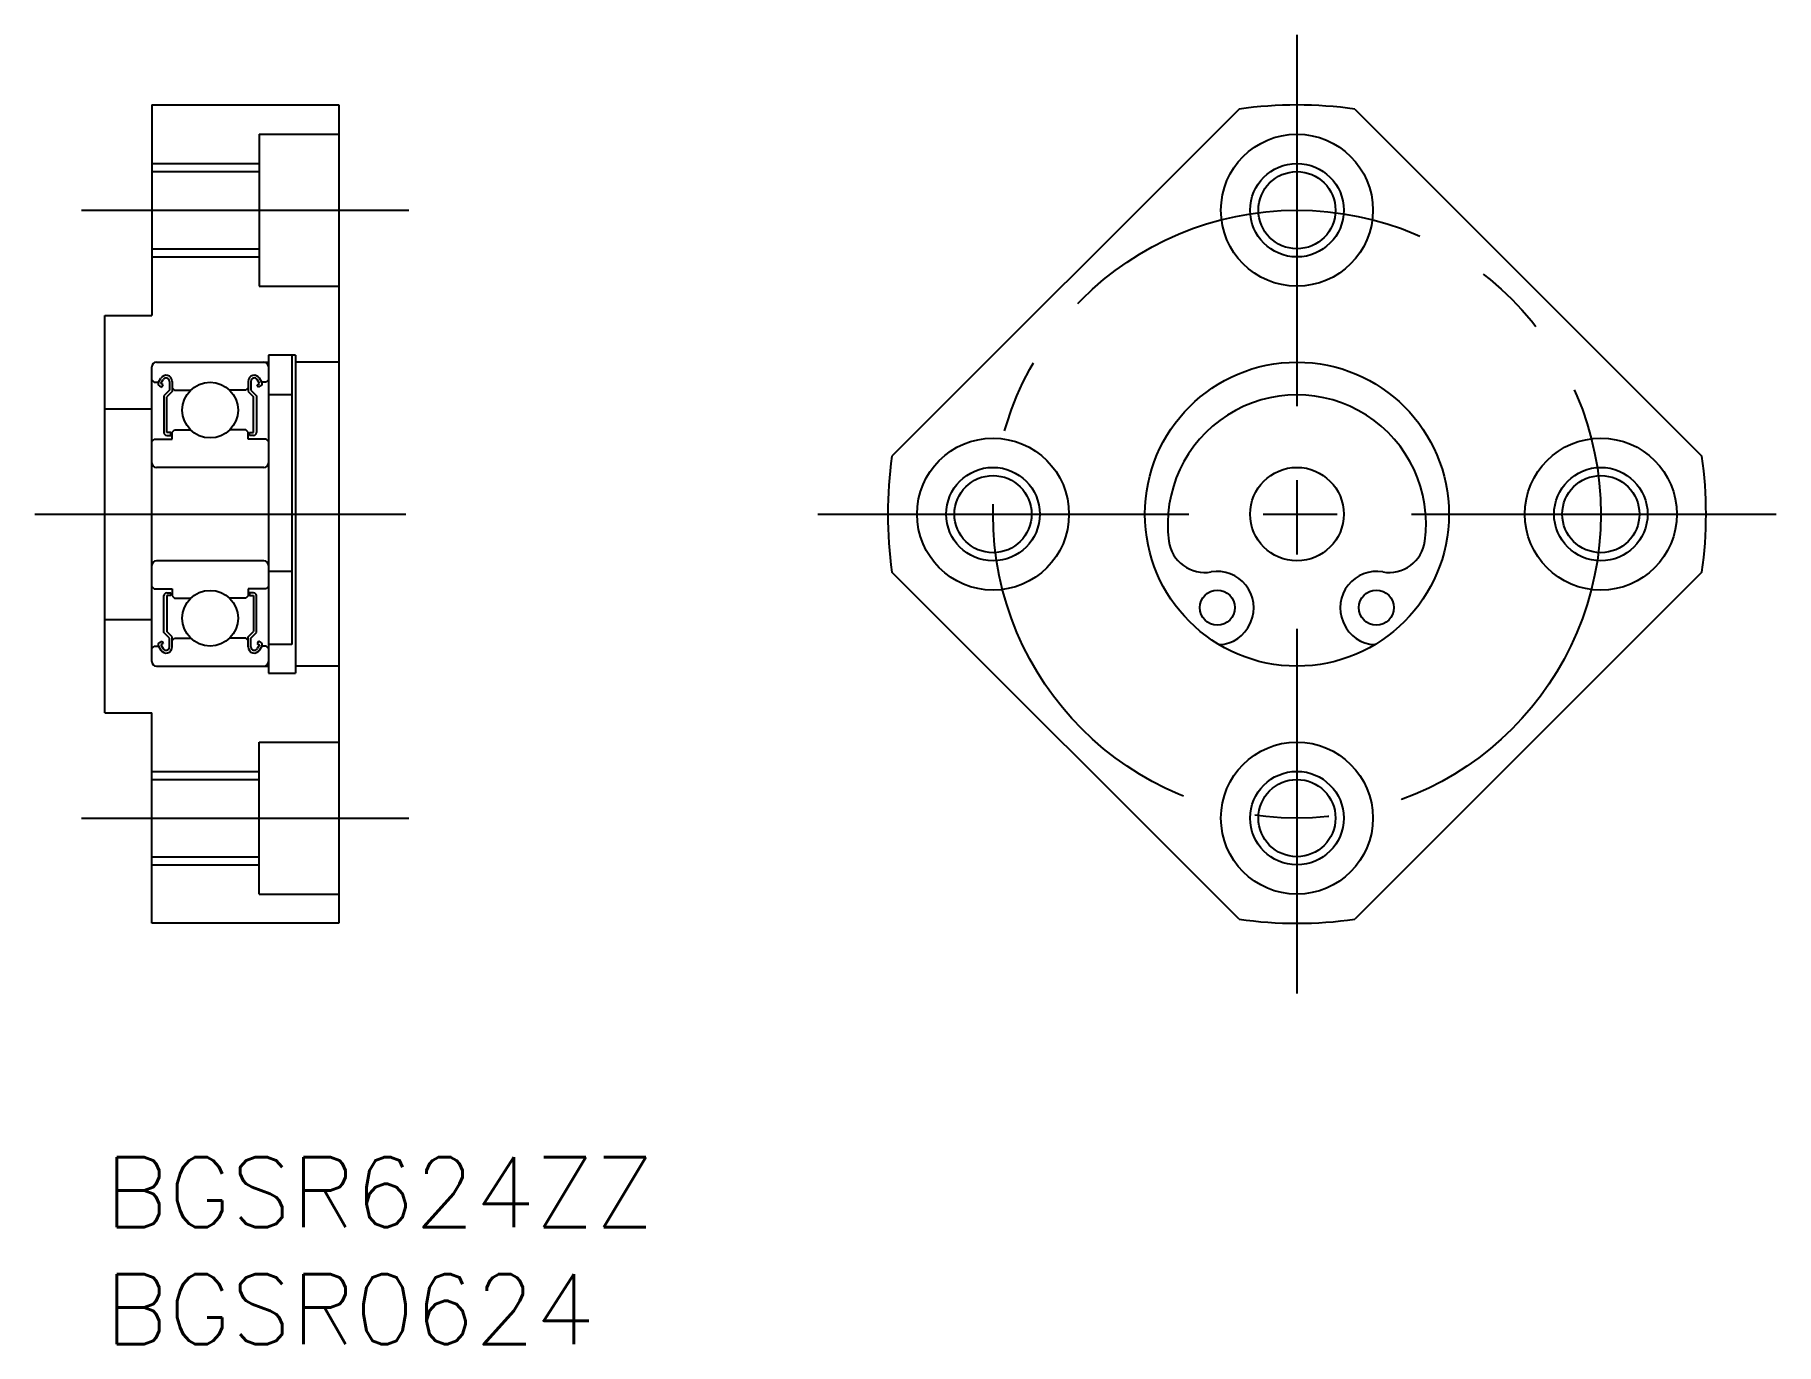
# Model space of a CAD drawing. Extents: x -3 to 71.5, y -8 to 48.
import ezdxf

# ---------------------------------------------------------------- set-up
doc = ezdxf.new("R2010")
doc.units = 0
doc.header["$LTSCALE"] = 0.5
doc.linetypes.add('CENTER', pattern=[50.8, 31.75, -6.35, 6.35, -6.35])
for name, color, linetype in [('MSM_CENTER', 1, 'CENTER'), ('MSM_CONTINUOUS', 7, 'CONTINUOUS'), ('MSM_NARROW', 5, 'CONTINUOUS'), ('MSM_PART_NUMBER', 7, 'CONTINUOUS')]:
    doc.layers.add(name, color=color, linetype=linetype)
doc.styles.get("Standard").update_dxf_attribs({"font": 'txt.shx', "height": 3, "bigfont": 'bigfont.shx'})

# ---------------------------------------------------------------- blocks, each defined once
blk = doc.blocks.new('*U4')
at = {"layer": 'MSM_PART_NUMBER'}
blk.add_text('BGSR624ZZ', height=3, dxfattribs=at).set_placement((0, -3))
blk = doc.blocks.new('*U5')
at = {"layer": 'MSM_PART_NUMBER'}
blk.add_text('BGSR0624', height=3, dxfattribs=at).set_placement((0, -8))

msp = doc.modelspace()

# ---------------------------------------------------------------- linework, layer by layer
at = {"layer": 'MSM_CENTER'}
for p, q in [((50.987, 48), (50.987, 7)), ((-1, 40.5), (13, 40.5)), ((-3, 27.5), (13, 27.5)), ((30.487, 27.5), (71.487, 27.5)), ((-1, 14.5), (13, 14.5))]:
    msp.add_line(p, q, dxfattribs=at)
msp.add_circle((50.987, 27.5), 13, dxfattribs=at)
at = {"layer": 'MSM_CONTINUOUS'}
for p, q in [((2, 45), (10, 45)), ((2, 45), (2, 36)), ((10, 45), (10, 10)), ((48.512, 44.824), (33.663, 29.975)), ((53.462, 44.824), (68.311, 29.975)), ((6.6, 43.75), (6.6, 37.25)), ((6.6, 43.75), (10, 43.75)), ((2, 42.15), (6.6, 42.15)), ((2, 38.85), (6.6, 38.85)), ((6.6, 37.25), (10, 37.25)), ((0, 19), (0, 36)), ((0, 36), (2, 36)), ((8.15, 34.3, 1), (7, 34.3, 1)), ((7, 34.3), (7, 20.7)), ((8, 34.3), (8, 21.918)), ((8.15, 34.3), (8.15, 20.7)), ((2, 21.2), (2, 33.8)), ((2.2, 34), (7, 34)), ((10, 34, 1), (8.15, 34, 1)), ((2, 33.25), (2.1, 33.15)), ((2.1, 33.15), (2.291, 33.15)), ((2.291, 33.15), (2.386, 33.31)), ((2.334, 32.991), (2.434, 32.933)), ((2.392, 33.092), (2.487, 33.252)), ((2.493, 33.034), (2.392, 33.092)), ((2.434, 32.933), (2.493, 33.034)), ((2.757, 32.8), (2.524, 32.567)), ((2.757, 33.18), (2.757, 32.8)), ((2.873, 33.18), (2.873, 32.752)), ((2.873, 32.9), (2.973, 32.8)), ((2.973, 32.8), (3.666, 32.8)), ((6.027, 32.8), (5.334, 32.8)), ((6.127, 32.9), (6.027, 32.8)), ((6.127, 33.18), (6.127, 32.752)), ((6.243, 33.18), (6.243, 32.8)), ((6.243, 32.8), (6.476, 32.567)), ((6.507, 33.034), (6.608, 33.092)), ((6.566, 32.933), (6.507, 33.034)), ((6.608, 33.092), (6.513, 33.252)), ((6.666, 32.991), (6.566, 32.933)), ((6.709, 33.15), (6.614, 33.311)), ((6.9, 33.15), (6.709, 33.15)), ((7, 33.25), (6.9, 33.15)), ((2.524, 32.567), (2.524, 30.986)), ((2.873, 32.752), (2.64, 32.519)), ((2.64, 30.986), (2.64, 32.519)), ((6.127, 32.752), (6.36, 32.519)), ((6.36, 30.986), (6.36, 32.519)), ((6.476, 32.567), (6.476, 30.986)), ((8, 32.6, 1), (7, 32.6, 1)), ((0, 32), (2, 32)), ((2, 30.6), (2.1, 30.7)), ((2.1, 30.7), (2.873, 30.7)), ((2.815, 30.986), (2.64, 30.986)), ((2.64, 30.87), (2.815, 30.87)), ((2.815, 30.87), (2.815, 30.986)), ((2.873, 31), (2.973, 31.1)), ((2.873, 30.7), (2.873, 31)), ((2.973, 31.1), (3.666, 31.1)), ((6.027, 31.1), (5.334, 31.1)), ((6.127, 31), (6.027, 31.1)), ((6.127, 30.7), (6.127, 31)), ((6.9, 30.7), (6.127, 30.7)), ((6.185, 30.986), (6.36, 30.986)), ((6.185, 30.87), (6.185, 30.986)), ((6.36, 30.87), (6.185, 30.87)), ((7, 30.6), (6.9, 30.7)), ((6.8, 29.5), (2.2, 29.5)), ((6.8, 25.5), (2.2, 25.5)), ((8, 25.05, 1), (7, 25.05, 1)), ((48.512, 10.176), (33.663, 25.025)), ((68.311, 25.025), (53.462, 10.176)), ((2, 24.4), (2.1, 24.3)), ((2.1, 24.3), (2.873, 24.3)), ((2.524, 22.433), (2.524, 24.014)), ((2.64, 24.13), (2.815, 24.13)), ((2.64, 24.014), (2.64, 22.481)), ((2.815, 24.014), (2.64, 24.014)), ((2.815, 24.13), (2.815, 24.014)), ((2.873, 24.3), (2.873, 24)), ((2.873, 24), (2.973, 23.9)), ((2.973, 23.9), (3.666, 23.9)), ((6.027, 23.9), (5.334, 23.9)), ((6.127, 24), (6.027, 23.9)), ((6.9, 24.3), (6.127, 24.3)), ((6.127, 24.3), (6.127, 24)), ((6.36, 24.13), (6.185, 24.13)), ((6.185, 24.13), (6.185, 24.014)), ((6.185, 24.014), (6.36, 24.014)), ((6.36, 24.014), (6.36, 22.481)), ((6.476, 22.433), (6.476, 24.014)), ((7, 24.4), (6.9, 24.3)), ((0, 23), (2, 23)), ((2.757, 22.2), (2.524, 22.433)), ((2.873, 22.248), (2.64, 22.481)), ((6.127, 22.248), (6.36, 22.481)), ((6.243, 22.2), (6.476, 22.433)), ((48.985, 22.827), (49.012, 22.889)), ((52.962, 22.889), (52.989, 22.827)), ((2, 21.75), (2.1, 21.85)), ((2.1, 21.85), (2.291, 21.85)), ((2.291, 21.85), (2.386, 21.689)), ((2.334, 22.009), (2.434, 22.067)), ((2.493, 21.966), (2.392, 21.908)), ((2.392, 21.908), (2.487, 21.748)), ((2.434, 22.067), (2.493, 21.966)), ((2.757, 21.82), (2.757, 22.2)), ((2.873, 21.82), (2.873, 22.248)), ((2.873, 22.1), (2.973, 22.2)), ((2.973, 22.2), (3.666, 22.2)), ((6.027, 22.2), (5.334, 22.2)), ((6.127, 22.1), (6.027, 22.2)), ((6.127, 21.82), (6.127, 22.248)), ((6.243, 21.82), (6.243, 22.2)), ((6.566, 22.067), (6.507, 21.966)), ((6.507, 21.966), (6.608, 21.908)), ((6.608, 21.908), (6.513, 21.748)), ((6.666, 22.009), (6.566, 22.067)), ((6.709, 21.85), (6.614, 21.689)), ((6.9, 21.85), (6.709, 21.85)), ((7, 21.75), (6.9, 21.85)), ((8, 21.918, 1), (7, 21.918, 1)), ((2.2, 21), (7, 21)), ((10, 21, 1), (8.15, 21, 1)), ((7, 20.7, 1), (8.15, 20.7, 1)), ((0, 19), (2, 19)), ((2, 10), (2, 19)), ((6.6, 11.25), (6.6, 17.75)), ((6.6, 17.75), (10, 17.75)), ((2, 16.15), (6.6, 16.15)), ((2, 12.85), (6.6, 12.85)), ((6.6, 11.25), (10, 11.25)), ((10, 10), (2, 10))]:
    msp.add_line(p, q, dxfattribs=at)
for centre, radius in [((50.987, 40.5), 3.25), ((50.987, 40.5), 1.65), ((50.987, 27.5), 6.5), ((4.5, 31.95), 1.191), ((37.987, 27.5), 3.25), ((63.987, 27.5), 3.25), ((37.987, 27.5), 1.65), ((50.987, 27.5), 2), ((63.987, 27.5), 1.65), ((4.5, 23.05), 1.191), ((47.587, 23.5), 0.75), ((54.387, 23.5), 0.75), ((50.987, 14.5), 3.25), ((50.987, 14.5), 1.65)]:
    msp.add_circle(centre, radius, dxfattribs=at)
for centre, radius, start, end in [((50.987, 27.5), 17.5, 81.8699, 98.1301), ((2.2, 33.8), 0.2, 90, 180), ((6.8, 33.8), 0.2, 0, 90), ((2.392, 33.092), 0.116, 150.00066, 240.00041), ((2.612, 33.18), 0.261, 0, 150.00011), ((2.612, 33.18), 0.145, 0, 149.99983), ((6.388, 33.18), 0.261, 30, 180.00005), ((6.388, 33.18), 0.145, 30, 180.00005), ((6.608, 33.092), 0.116, 299.99921, 29.99951), ((50.987, 27.075), 5.525, 352.44259, 187.55741), ((2.64, 30.986), 0.116, 180.00005, 270.00003), ((6.36, 30.986), 0.116, 269.99954, 0), ((50.987, 27.5), 17.5, 171.8699, 188.1301), ((50.987, 27.5), 17.5, 351.8699, 8.1301), ((2.2, 29.7), 0.2, 180, 270), ((6.8, 29.7), 0.2, 270, 0), ((47.047, 26.552), 1.55, 187.55741, 280.04058), ((54.928, 26.552), 1.55, 259.95942, 352.44259), ((2.2, 25.3), 0.2, 90, 180), ((6.8, 25.3), 0.2, 0, 90), ((47.587, 23.5), 1.55, 336.80949, 100.04058), ((54.387, 23.5), 1.55, 79.95942, 203.19051), ((2.64, 24.014), 0.116, 89.99997, 179.99995), ((6.36, 24.014), 0.116, 0, 90.00046), ((47.607, 23.418), 1.5, 271.8603, 336.80949), ((54.368, 23.418), 1.5, 203.19051, 268.1397), ((2.392, 21.908), 0.116, 119.99844, 210.00655), ((2.612, 21.82), 0.261, 209.99989, 0), ((2.612, 21.82), 0.145, 210.00017, 0), ((6.388, 21.82), 0.261, 179.99995, 330), ((6.388, 21.82), 0.145, 179.99995, 330), ((6.608, 21.908), 0.116, 330.00049, 60.00079), ((2.2, 21.2), 0.2, 180, 270), ((6.8, 21.2), 0.2, 270, 0), ((50.987, 27.5), 17.5, 261.8699, 278.1301)]:
    msp.add_arc(centre, radius, start, end, dxfattribs=at)
at = {"layer": 'MSM_NARROW'}
for p, q in [((2, 42.5), (6.6, 42.5)), ((2, 38.5), (6.6, 38.5)), ((2, 16.5), (6.6, 16.5)), ((2, 12.5), (6.6, 12.5))]:
    msp.add_line(p, q, dxfattribs=at)
for centre in [(50.987, 40.5), (37.987, 27.5), (63.987, 27.5), (50.987, 14.5)]:
    msp.add_circle(centre, 2, dxfattribs=at)

# ---------------------------------------------------------------- block references
at = {"layer": 'MSM_CONTINUOUS'}
for name in ['*U4', '*U5']:
    msp.add_blockref(name, (0, 0), dxfattribs=at)

doc.saveas('drawing.dxf')
